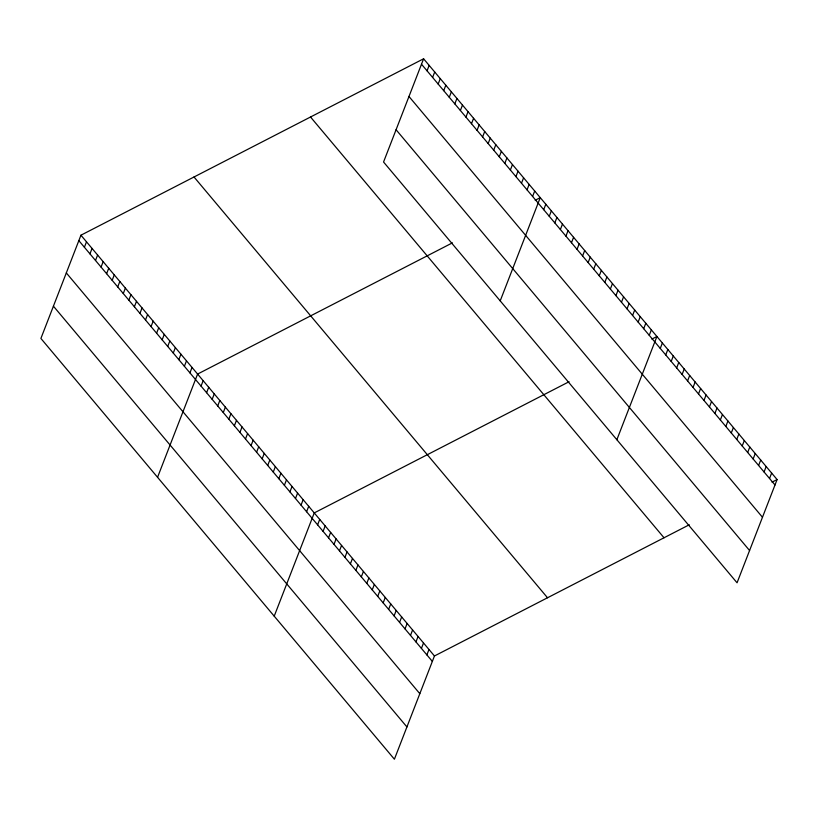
<?xml version="1.0" encoding="UTF-8"?>
<svg xmlns="http://www.w3.org/2000/svg" width="818" height="818" viewBox="0 0 818 818"><rect width="100%" height="100%" fill="white"/><g stroke="black" fill="none" stroke-linecap="round" stroke-linejoin="round"><path stroke-width="1.23" d="M423.601 58.784L383.55 162.015L737.059 582.794L777.1 479.553L423.601 58.784L80.941 235.206L40.9 338.447L394.399 759.216L434.45 655.985L689.267 524.778M84.397 247.251L86.503 241.821M89.949 253.856L92.056 248.427M95.502 260.472L97.608 255.042M101.064 267.087L103.16 261.658M106.616 273.693L108.722 268.263M112.168 280.308L114.275 274.879M117.72 286.924L119.827 281.494M123.283 293.529L125.389 288.1M128.835 300.145L130.941 294.715M134.387 306.76L136.494 301.331M139.939 313.366L142.046 307.936M145.502 319.981L147.608 314.552M151.054 326.597L153.16 321.167M156.606 333.202L158.712 327.773M162.168 339.818L164.265 334.388M167.721 346.433L169.827 341.004M173.273 353.039L175.379 347.609M178.825 359.654L180.931 354.225M184.387 366.27L186.494 360.84M189.94 372.875L192.046 367.446M157.557 477.303L197.598 374.061L452.415 242.864M201.054 386.106L203.15 380.677M206.606 392.712L208.713 387.282M212.159 399.327L214.265 393.898M217.711 405.943L219.817 400.513M223.273 412.548L225.379 407.119M228.825 419.164L230.932 413.734M234.377 425.779L236.484 420.35M239.94 432.385L242.036 426.955M245.492 439L247.598 433.571M251.044 445.616L253.151 440.186M256.596 452.221L258.703 446.792M262.159 458.837L264.255 453.407M267.711 465.452L269.817 460.023M427.047 70.818L429.153 65.389M273.263 472.058L275.369 466.628M432.599 77.434L434.706 72.004M278.815 478.673L280.922 473.244M438.162 84.039L440.268 78.62M284.378 485.289L286.484 479.859M443.714 90.655L445.82 85.225M289.93 491.894L292.036 486.465M449.266 97.27L451.372 91.841M295.482 498.51L297.588 493.08M454.818 103.876L456.925 98.457M301.044 505.125L303.141 499.696M460.381 110.491L462.487 105.062M306.597 511.731L308.703 506.301M465.933 117.107L468.039 111.677M274.214 616.159L314.255 512.917L569.072 381.72M471.485 123.712L473.591 118.293M317.609 524.849L319.715 519.42M477.047 130.328L479.144 124.898M323.079 531.352L325.186 525.923M482.6 136.943L484.706 131.514M328.539 537.855L330.646 532.426M488.152 143.549L490.258 138.13M334 544.359L336.106 538.929M493.704 150.164L495.81 144.735M339.47 550.862L341.576 545.432M499.266 156.78L501.373 151.35M344.93 557.365L347.036 551.935M504.818 163.385L506.925 157.966M350.39 563.868L352.497 558.438M510.371 170.001L512.477 164.571M355.861 570.371L357.957 564.941M515.933 176.616L518.029 171.187M361.321 576.874L363.427 571.445M521.485 183.222L523.592 177.803M366.781 583.377L368.887 577.948M527.037 189.837L529.144 184.408M372.241 589.88L374.347 584.451M532.59 196.453L534.696 191.023M377.711 596.383L379.818 590.954M383.172 602.886L385.278 597.457M500.207 300.871L540.258 197.639L535.207 200.236M388.632 609.39L390.738 603.96M543.704 209.674L545.81 204.244M394.102 615.893L396.198 610.463M549.256 216.289L551.363 210.86M399.562 622.396L401.669 616.966M554.819 222.895L556.915 217.476M405.022 628.899L407.129 623.469M560.371 229.51L562.477 224.081M410.493 635.402L412.589 629.972M565.923 236.126L568.029 230.696M415.953 641.895L418.059 636.476M571.475 242.731L573.582 237.312M421.413 648.398L423.519 642.979M577.038 249.347L579.144 243.917M426.873 654.901L428.98 649.482M582.59 255.962L584.696 250.533M588.142 262.568L590.248 257.149M593.694 269.183L595.801 263.754M599.257 275.799L601.363 270.369M604.809 282.404L606.915 276.985M610.361 289.02L612.467 283.59M615.923 295.635L618.019 290.206M621.475 302.241L623.582 296.822M627.028 308.856L629.134 303.427M632.58 315.472L634.686 310.042M638.142 322.077L640.249 316.658M643.694 328.693L645.801 323.263M649.247 335.308L651.353 329.879M616.864 439.726L656.905 336.495L651.864 339.092M660.269 348.417L662.375 342.998M665.729 354.92L667.836 349.501M671.189 361.423L673.296 355.994M676.66 367.926L678.766 362.497M682.12 374.429L684.226 369M687.58 380.932L689.686 375.503M693.05 387.435L695.157 382.006M698.511 393.939L700.617 388.509M703.971 400.442L706.077 395.012M709.441 406.945L711.537 401.515M714.901 413.448L717.008 408.018M720.361 419.951L722.468 414.521M725.822 426.454L727.928 421.025M731.292 432.957L733.398 427.528M736.752 439.46L738.859 434.031M742.212 445.963L744.319 440.534M747.683 452.466L749.789 447.037M753.143 458.97L755.249 453.54M758.603 465.473L760.709 460.043M764.073 471.976L766.169 466.546M769.534 478.479L771.64 473.049M772.049 482.15L777.1 479.553M421.495 64.203L774.994 484.982M408.969 96.483L762.478 517.262M396.076 129.745L749.574 550.514M310.523 117.005L664.022 537.774M194.019 176.985L547.518 597.764M80.941 235.206L434.45 655.985M78.835 240.635L432.344 661.404M66.319 272.915L419.818 693.684M53.415 306.167L406.924 726.946"/></g></svg>
